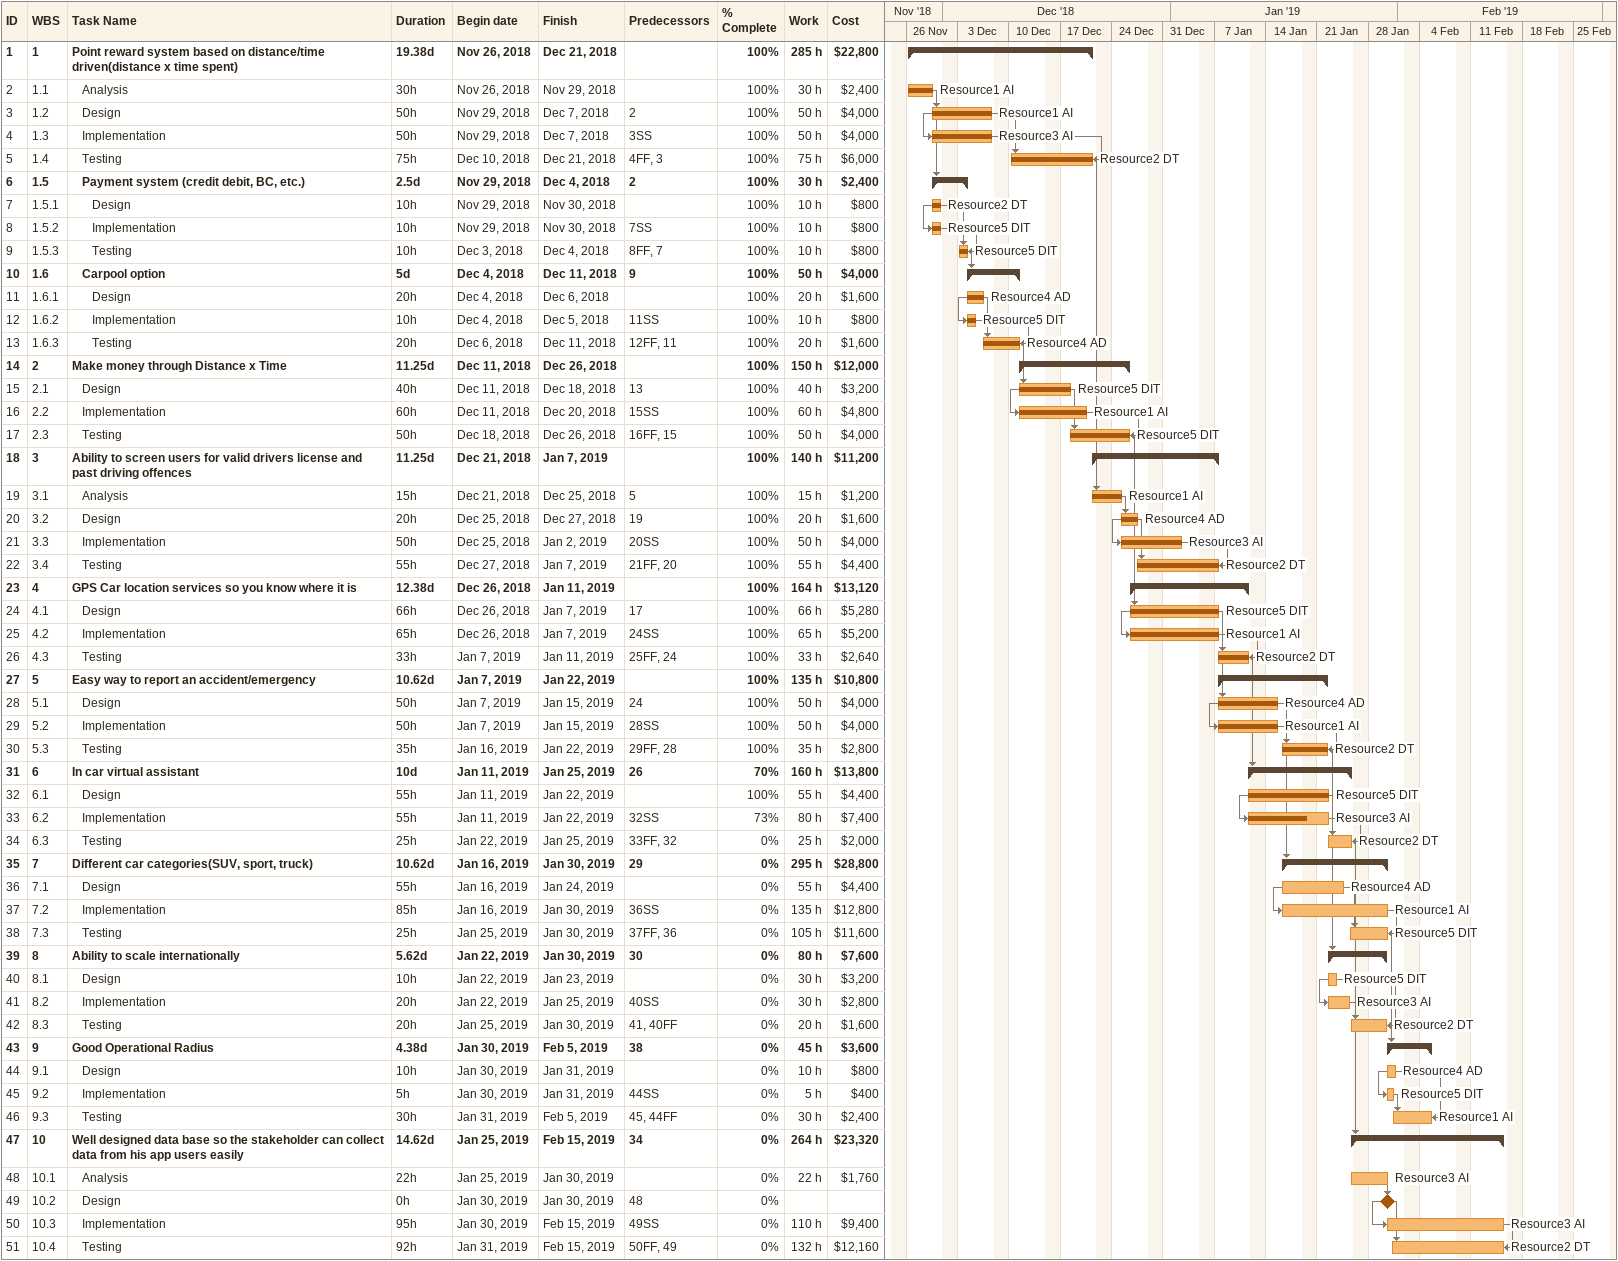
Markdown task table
| ID | WBS | Task | Duration | Start | Finish | Predecessors | Resources | % complete | Work (h) | Cost ($) |
|---|---|---|---|---|---|---|---|---|---|---|
| 1 | 1 | **Point reward system based on distance/time driven(distance x time spent)** | 19.38d | 2018-11-26 | 2018-12-21 |  |  | 100 | 285 | 22800 |
| 2 | 1.1 | Analysis | 30h | 2018-11-26 | 2018-11-29 |  | Resource1 AI | 100 | 30 | 2400 |
| 3 | 1.2 | Design | 50h | 2018-11-29 | 2018-12-07 | 2 | Resource1 AI | 100 | 50 | 4000 |
| 4 | 1.3 | Implementation | 50h | 2018-11-29 | 2018-12-07 | 3SS | Resource3 AI | 100 | 50 | 4000 |
| 5 | 1.4 | Testing | 75h | 2018-12-10 | 2018-12-21 | 4FF, 3 | Resource2 DT | 100 | 75 | 6000 |
| 6 | 1.5 | **Payment system (credit debit, BC, etc.)** | 2.5d | 2018-11-29 | 2018-12-04 | 2 |  | 100 | 30 | 2400 |
| 7 | 1.5.1 | Design | 10h | 2018-11-29 | 2018-11-30 |  | Resource2 DT | 100 | 10 | 800 |
| 8 | 1.5.2 | Implementation | 10h | 2018-11-29 | 2018-11-30 | 7SS | Resource5 DIT | 100 | 10 | 800 |
| 9 | 1.5.3 | Testing | 10h | 2018-12-03 | 2018-12-04 | 8FF, 7 | Resource5 DIT | 100 | 10 | 800 |
| 10 | 1.6 | **Carpool option** | 5d | 2018-12-04 | 2018-12-11 | 9 |  | 100 | 50 | 4000 |
| 11 | 1.6.1 | Design | 20h | 2018-12-04 | 2018-12-06 |  | Resource4 AD | 100 | 20 | 1600 |
| 12 | 1.6.2 | Implementation | 10h | 2018-12-04 | 2018-12-05 | 11SS | Resource5 DIT | 100 | 10 | 800 |
| 13 | 1.6.3 | Testing | 20h | 2018-12-06 | 2018-12-11 | 12FF, 11 | Resource4 AD | 100 | 20 | 1600 |
| 14 | 2 | **Make money through Distance x Time** | 11.25d | 2018-12-11 | 2018-12-26 |  |  | 100 | 150 | 12000 |
| 15 | 2.1 | Design | 40h | 2018-12-11 | 2018-12-18 | 13 | Resource5 DIT | 100 | 40 | 3200 |
| 16 | 2.2 | Implementation | 60h | 2018-12-11 | 2018-12-20 | 15SS | Resource1 AI | 100 | 60 | 4800 |
| 17 | 2.3 | Testing | 50h | 2018-12-18 | 2018-12-26 | 16FF, 15 | Resource5 DIT | 100 | 50 | 4000 |
| 18 | 3 | **Ability to screen users for valid drivers license and past driving offences** | 11.25d | 2018-12-21 | 2019-01-07 |  |  | 100 | 140 | 11200 |
| 19 | 3.1 | Analysis | 15h | 2018-12-21 | 2018-12-25 | 5 | Resource1 AI | 100 | 15 | 1200 |
| 20 | 3.2 | Design | 20h | 2018-12-25 | 2018-12-27 | 19 | Resource4 AD | 100 | 20 | 1600 |
| 21 | 3.3 | Implementation | 50h | 2018-12-25 | 2019-01-02 | 20SS | Resource3 AI | 100 | 50 | 4000 |
| 22 | 3.4 | Testing | 55h | 2018-12-27 | 2019-01-07 | 21FF, 20 | Resource2 DT | 100 | 55 | 4400 |
| 23 | 4 | **GPS Car location services so you know where it is** | 12.38d | 2018-12-26 | 2019-01-11 |  |  | 100 | 164 | 13120 |
| 24 | 4.1 | Design | 66h | 2018-12-26 | 2019-01-07 | 17 | Resource5 DIT | 100 | 66 | 5280 |
| 25 | 4.2 | Implementation | 65h | 2018-12-26 | 2019-01-07 | 24SS | Resource1 AI | 100 | 65 | 5200 |
| 26 | 4.3 | Testing | 33h | 2019-01-07 | 2019-01-11 | 25FF, 24 | Resource2 DT | 100 | 33 | 2640 |
| 27 | 5 | **Easy way to report an accident/emergency** | 10.62d | 2019-01-07 | 2019-01-22 |  |  | 100 | 135 | 10800 |
| 28 | 5.1 | Design | 50h | 2019-01-07 | 2019-01-15 | 24 | Resource4 AD | 100 | 50 | 4000 |
| 29 | 5.2 | Implementation | 50h | 2019-01-07 | 2019-01-15 | 28SS | Resource1 AI | 100 | 50 | 4000 |
| 30 | 5.3 | Testing | 35h | 2019-01-16 | 2019-01-22 | 29FF, 28 | Resource2 DT | 100 | 35 | 2800 |
| 31 | 6 | **In car virtual assistant** | 10d | 2019-01-11 | 2019-01-25 | 26 |  | 70 | 160 | 13800 |
| 32 | 6.1 | Design | 55h | 2019-01-11 | 2019-01-22 |  | Resource5 DIT | 100 | 55 | 4400 |
| 33 | 6.2 | Implementation | 55h | 2019-01-11 | 2019-01-22 | 32SS | Resource3 AI | 73 | 80 | 7400 |
| 34 | 6.3 | Testing | 25h | 2019-01-22 | 2019-01-25 | 33FF, 32 | Resource2 DT | 0 | 25 | 2000 |
| 35 | 7 | **Different car categories(SUV, sport, truck)** | 10.62d | 2019-01-16 | 2019-01-30 | 29 |  | 0 | 295 | 28800 |
| 36 | 7.1 | Design | 55h | 2019-01-16 | 2019-01-24 |  | Resource4 AD | 0 | 55 | 4400 |
| 37 | 7.2 | Implementation | 85h | 2019-01-16 | 2019-01-30 | 36SS | Resource1 AI | 0 | 135 | 12800 |
| 38 | 7.3 | Testing | 25h | 2019-01-25 | 2019-01-30 | 37FF, 36 | Resource5 DIT | 0 | 105 | 11600 |
| 39 | 8 | **Ability to scale internationally** | 5.62d | 2019-01-22 | 2019-01-30 | 30 |  | 0 | 80 | 7600 |
| 40 | 8.1 | Design | 10h | 2019-01-22 | 2019-01-23 |  | Resource5 DIT | 0 | 30 | 3200 |
| 41 | 8.2 | Implementation | 20h | 2019-01-22 | 2019-01-25 | 40SS | Resource3 AI | 0 | 30 | 2800 |
| 42 | 8.3 | Testing | 20h | 2019-01-25 | 2019-01-30 | 41, 40FF | Resource2 DT | 0 | 20 | 1600 |
| 43 | 9 | **Good Operational Radius** | 4.38d | 2019-01-30 | 2019-02-05 | 38 |  | 0 | 45 | 3600 |
| 44 | 9.1 | Design | 10h | 2019-01-30 | 2019-01-31 |  | Resource4 AD | 0 | 10 | 800 |
| 45 | 9.2 | Implementation | 5h | 2019-01-30 | 2019-01-31 | 44SS | Resource5 DIT | 0 | 5 | 400 |
| 46 | 9.3 | Testing | 30h | 2019-01-31 | 2019-02-05 | 45, 44FF | Resource1 AI | 0 | 30 | 2400 |
| 47 | 10 | **Well designed data base so the stakeholder can collect data from his app users easily** | 14.62d | 2019-01-25 | 2019-02-15 | 34 |  | 0 | 264 | 23320 |
| 48 | 10.1 | Analysis | 22h | 2019-01-25 | 2019-01-30 |  | Resource3 AI | 0 | 22 | 1760 |
| 49 | 10.2 | Design | 0h | 2019-01-30 | 2019-01-30 | 48 |  | 0 |  |  |
| 50 | 10.3 | Implementation | 95h | 2019-01-30 | 2019-02-15 | 49SS | Resource3 AI | 0 | 110 | 9400 |
| 51 | 10.4 | Testing | 92h | 2019-01-31 | 2019-02-15 | 50FF, 49 | Resource2 DT | 0 | 132 | 12160 |
